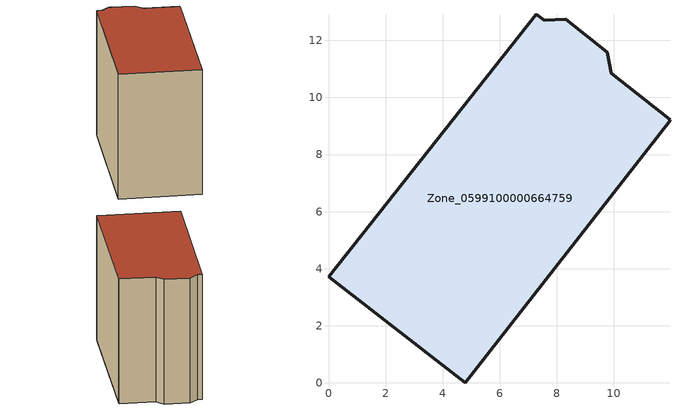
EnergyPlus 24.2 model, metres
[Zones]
Zone_0599100000664759
 floor ground (C_G): 7.27,12.92 7.56,12.7 8.32,12.74 9.78,11.58 9.91,10.85 11.97,9.23 11.94,9.14 4.79,0 0,3.73 z3.32
 wall outside (C_F): 9.78,11.58 8.32,12.74 7.56,12.7 7.27,12.92 0,3.73 4.79,0 11.94,9.14 11.97,9.23 9.91,10.85 9.78,11.58 z3.32:13
 roof outside (C_R): 4.79,0 11.94,9.14 11.97,9.23 9.91,10.85 9.78,11.58 8.32,12.74 7.56,12.7 7.27,12.92 0,3.73 z13
[BUILDING]
Pand.0599100000664759: North Axis=0; Terrain=City; Loads Convergence Tolerance Value=0.04; Temperature Convergence Tolerance Value=0.4; Solar Distribution=FullExterior; Maximum Number of Warmup Days=25; Minimum Number of Warmup Days=1
[Site:Location]
Rotterdam.The.Hague.AP_ZH_NLD Design_Conditions: Latitude=51.96; Longitude=4.45; Time Zone=1; Elevation=-4.5
[SITE:GROUNDTEMPERATURE:BUILDINGSURFACE]
18, 18, 18, 18, 18, 18, 18, 18, 18, 18, 18, 18
[MATERIAL] Thermal Absorptance=0.9; Solar Absorptance=0.7; Visible Absorptance=0.7
Name | Roughness | Thickness | Conductivity | Density | Specific Heat
G.TI.1946 | MediumSmooth | 0.15 | 1 | 540 | 1210
F.TI.1946 | Rough | 0.3 | 0.857143 | 1920 | 840
R.TI.1946 | MediumRough | 0.2 | 0.1 | 1500 | 1000
[CONSTRUCTION]
C_G: G.TI.1946
C_F: F.TI.1946
C_R: R.TI.1946
[ZONE]
Zone_0599100000664759: Type=1; Multiplier=1; Ceiling Height=Autocalculate; Volume=Autocalculate; Floor Area=autocalculate; Part of Total Floor Area=Yes
[ZONEINFILTRATION:DESIGNFLOWRATE]
Infil_Zone_0599100000664759: Zone or ZoneList or Space or SpaceList=Zone_0599100000664759; Schedule=AlwaysOn; Design Flow Rate Calculation Method=Flow/Area; Flow Rate per Floor Area=0.003; Constant Term Coefficient=1; Temperature Term Coefficient=0; Velocity Term Coefficient=0; Velocity Squared Term Coefficient=0
[HVACTEMPLATE:ZONE:IDEALLOADSAIRSYSTEM]
Zone_0599100000664759: Maximum Heating Supply Air Temperature=50; Minimum Cooling Supply Air Temperature=13; Maximum Heating Supply Air Humidity Ratio=0.0156; Minimum Cooling Supply Air Humidity Ratio=0.0077; Heating Limit=NoLimit; Cooling Limit=NoLimit; Dehumidification Control Type=ConstantSensibleHeatRatio; Cooling Sensible Heat Ratio=0.7; Dehumidification Setpoint=60; Humidification Control Type=None; Humidification Setpoint=30; Outdoor Air Method=None; Outdoor Air Flow Rate per Person=0.00944; Outdoor Air Flow Rate per Zone Floor Area=0; Outdoor Air Flow Rate per Zone=0; Demand Controlled Ventilation Type=None; Outdoor Air Economizer Type=NoEconomizer; Heat Recovery Type=None; Sensible Heat Recovery Effectiveness=0.7; Latent Heat Recovery Effectiveness=0.65
[ZONECONTROL:THERMOSTAT]
ThermostatControl_Zone_0599100000664759: Zone or ZoneList=Zone_0599100000664759; Control Type Schedule=DualSetpointControlType; Control 1=Thermostat_Zone_0599100000664759; Temperature Difference Between Cutout And Setpoint=0
[THERMOSTATSETPOINT:DUALSETPOINT]
Thermostat_Zone_0599100000664759: Heating Setpoint Temperature Schedule=HeatingSetpoint_Zone_0599100000664759; Cooling Setpoint Temperature Schedule=CoolingSetpoint_Zone_0599100000664759
[SCHEDULE:COMPACT]
HeatingSetpoint_Zone_0599100000664759: Through: 12/31, For: AllDays, Until: 24:00, 21
CoolingSetpoint_Zone_0599100000664759: Through: 12/31, For: AllDays, Until: 24:00, 24
DualSetpointControlType: Through: 12/31, For: AllDays, Until: 24:00, 4
AlwaysOn: Through: 12/31, For: AllDays, Until: 24:00, 1
